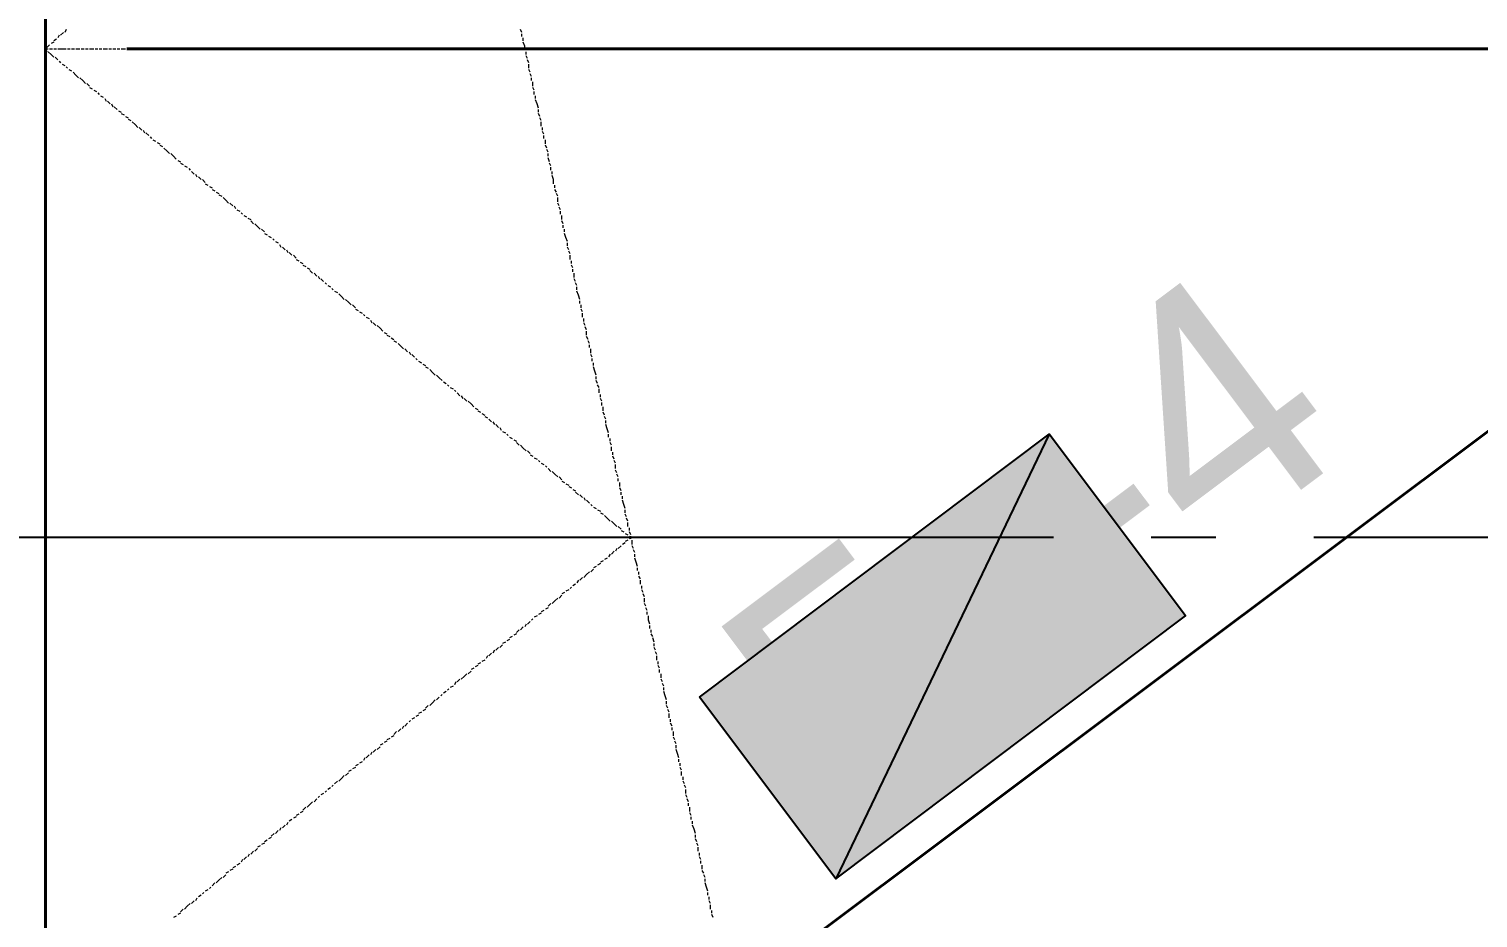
# Model space of a CAD drawing. Extents: x 8 to 21351, y 0 to 420.
# Drawn here: x 15902.33 to 15924.61, y 363.12 to 376.8 of the extents above; entities that cross this region are included whole.
import ezdxf

# ---------------------------------------------------------------- set-up
doc = ezdxf.new("R2010")
doc.units = 0
doc.styles.add('TEYPDFCAD_TEXT', font='arial.ttf')

msp = doc.modelspace()

# ---------------------------------------------------------------- hatches: boundary and pattern name
at = {"true_color": 0xffffff}
h = msp.add_hatch(color=0, dxfattribs=at)
h.paths.add_polyline_path([(15912.642, 366.522), (15918.019, 370.565), (15914.738, 363.728)])
h.paths.add_polyline_path([(15918.019, 370.565), (15914.738, 363.728), (15920.114, 367.771)])

# ---------------------------------------------------------------- linework, layer by layer
at = {"color": 7, "lineweight": 40}
for p, q in [((15902.588, 397.743), (15902.588, 310.219)), ((15931.332, 376.491), (15903.837, 376.491)), ((15931.586, 375.729), (15903.583, 354.732))]:
    msp.add_line(p, q, dxfattribs=at)
at = {"color": 7, "lineweight": 25}
for p, q in [((15902.588, 381.593), (15902.588, 361.59)), ((15918.082, 368.977), (15898.08, 368.977)), ((15920.58, 368.977), (15919.585, 368.977)), ((15937.111, 368.977), (15922.083, 368.977))]:
    msp.add_line(p, q, dxfattribs=at)
at = {"color": 7, "lineweight": 5}
for p, q in [((15902.588, 376.788), (15902.588, 376.851)), ((15902.588, 376.724), (15902.588, 376.767)), ((15902.588, 376.661), (15902.588, 376.703)), ((15902.8, 376.703), (15902.779, 376.661)), ((15902.863, 376.745), (15902.821, 376.703)), ((15902.906, 376.788), (15902.884, 376.745)), ((15909.912, 376.745), (15909.891, 376.788)), ((15909.912, 376.682), (15909.912, 376.724)), ((15902.588, 376.576), (15902.588, 376.64)), ((15902.588, 376.513), (15902.588, 376.555)), ((15902.609, 376.513), (15902.588, 376.491)), ((15902.588, 376.491), (15902.63, 376.491)), ((15902.588, 376.491), (15902.609, 376.449)), ((15902.588, 376.449), (15902.588, 376.491)), ((15902.652, 376.555), (15902.609, 376.513)), ((15902.63, 376.449), (15902.673, 376.407)), ((15902.652, 376.491), (15902.694, 376.491)), ((15902.715, 376.597), (15902.673, 376.576)), ((15902.757, 376.64), (15902.715, 376.618)), ((15902.715, 376.491), (15902.757, 376.491)), ((15902.779, 376.491), (15902.842, 376.491)), ((15902.842, 376.491), (15902.906, 376.491)), ((15902.927, 376.491), (15902.969, 376.491)), ((15902.99, 376.491), (15903.033, 376.491)), ((15903.054, 376.491), (15903.117, 376.491)), ((15903.138, 376.491), (15903.181, 376.491)), ((15903.202, 376.491), (15903.244, 376.491)), ((15903.265, 376.491), (15903.329, 376.491)), ((15903.35, 376.491), (15903.392, 376.491)), ((15903.414, 376.491), (15903.456, 376.491)), ((15903.477, 376.491), (15903.541, 376.491)), ((15903.562, 376.491), (15903.604, 376.491)), ((15903.625, 376.491), (15903.668, 376.491)), ((15903.689, 376.491), (15903.731, 376.491)), ((15903.752, 376.491), (15903.816, 376.491)), ((15903.837, 376.491), (15903.879, 376.491)), ((15903.9, 376.491), (15903.943, 376.491)), ((15903.964, 376.491), (15904.027, 376.491)), ((15904.049, 376.491), (15904.091, 376.491)), ((15904.112, 376.491), (15904.154, 376.491)), ((15904.176, 376.491), (15904.239, 376.491)), ((15904.26, 376.491), (15904.303, 376.491)), ((15904.324, 376.491), (15904.366, 376.491)), ((15904.387, 376.491), (15904.451, 376.491)), ((15904.472, 376.491), (15904.514, 376.491)), ((15904.535, 376.491), (15904.578, 376.491)), ((15904.599, 376.491), (15904.641, 376.491)), ((15904.662, 376.491), (15904.726, 376.491)), ((15904.747, 376.491), (15904.789, 376.491)), ((15904.811, 376.491), (15904.853, 376.491)), ((15904.874, 376.491), (15904.938, 376.491)), ((15904.959, 376.491), (15905.001, 376.491)), ((15905.022, 376.491), (15905.065, 376.491)), ((15905.086, 376.491), (15905.149, 376.491)), ((15905.17, 376.491), (15905.213, 376.491)), ((15905.234, 376.491), (15905.276, 376.491)), ((15905.297, 376.491), (15905.361, 376.491)), ((15905.361, 376.491), (15905.424, 376.491)), ((15905.446, 376.491), (15905.488, 376.491)), ((15905.509, 376.491), (15905.551, 376.491)), ((15905.573, 376.491), (15905.636, 376.491)), ((15905.657, 376.491), (15905.7, 376.491)), ((15905.721, 376.491), (15905.763, 376.491)), ((15905.784, 376.491), (15905.848, 376.491)), ((15905.869, 376.491), (15905.911, 376.491)), ((15905.932, 376.491), (15905.975, 376.491)), ((15905.996, 376.491), (15906.059, 376.491)), ((15906.081, 376.491), (15906.123, 376.491)), ((15906.144, 376.491), (15906.186, 376.491)), ((15906.208, 376.491), (15906.271, 376.491)), ((15906.271, 376.491), (15906.335, 376.491)), ((15906.356, 376.491), (15906.398, 376.491)), ((15906.419, 376.491), (15906.462, 376.491)), ((15906.483, 376.491), (15906.546, 376.491)), ((15906.567, 376.491), (15906.61, 376.491)), ((15906.631, 376.491), (15906.673, 376.491)), ((15906.694, 376.491), (15906.758, 376.491)), ((15906.779, 376.491), (15906.821, 376.491)), ((15906.843, 376.491), (15906.885, 376.491)), ((15906.906, 376.491), (15906.97, 376.491)), ((15906.991, 376.491), (15907.033, 376.491)), ((15907.054, 376.491), (15907.097, 376.491)), ((15907.118, 376.491), (15907.181, 376.491)), ((15907.181, 376.491), (15907.245, 376.491)), ((15907.266, 376.491), (15907.308, 376.491)), ((15907.329, 376.491), (15907.372, 376.491)), ((15907.393, 376.491), (15907.456, 376.491)), ((15907.478, 376.491), (15907.52, 376.491)), ((15907.541, 376.491), (15907.583, 376.491)), ((15907.605, 376.491), (15907.668, 376.491)), ((15907.689, 376.491), (15907.732, 376.491)), ((15907.753, 376.491), (15907.795, 376.491)), ((15907.816, 376.491), (15907.88, 376.491)), ((15907.901, 376.491), (15907.943, 376.491)), ((15907.964, 376.491), (15908.007, 376.491)), ((15908.028, 376.491), (15908.091, 376.491)), ((15908.091, 376.491), (15908.155, 376.491)), ((15908.176, 376.491), (15908.218, 376.491)), ((15908.24, 376.491), (15908.282, 376.491)), ((15908.303, 376.491), (15908.367, 376.491)), ((15908.388, 376.491), (15908.43, 376.491)), ((15908.451, 376.491), (15908.494, 376.491)), ((15908.515, 376.491), (15908.578, 376.491)), ((15908.599, 376.491), (15908.642, 376.491)), ((15908.663, 376.491), (15908.705, 376.491)), ((15908.726, 376.491), (15908.79, 376.491)), ((15908.811, 376.491), (15908.853, 376.491)), ((15908.875, 376.491), (15908.917, 376.491)), ((15908.938, 376.491), (15909.002, 376.491)), ((15909.002, 376.491), (15909.065, 376.491)), ((15909.086, 376.491), (15909.129, 376.491)), ((15909.15, 376.491), (15909.192, 376.491)), ((15909.213, 376.491), (15909.277, 376.491)), ((15909.298, 376.491), (15909.34, 376.491)), ((15909.361, 376.491), (15909.404, 376.491)), ((15909.425, 376.491), (15909.488, 376.491)), ((15909.51, 376.491), (15909.552, 376.491)), ((15909.573, 376.491), (15909.615, 376.491)), ((15909.637, 376.491), (15909.7, 376.491)), ((15909.721, 376.491), (15909.764, 376.491)), ((15909.785, 376.491), (15909.827, 376.491)), ((15909.848, 376.491), (15909.912, 376.491)), ((15909.912, 376.491), (15909.954, 376.491)), ((15909.933, 376.618), (15909.933, 376.661)), ((15909.954, 376.534), (15909.933, 376.597)), ((15909.954, 376.47), (15909.954, 376.534)), ((15909.975, 376.407), (15909.975, 376.449)), ((15902.588, 376.364), (15902.588, 376.428)), ((15902.588, 376.301), (15902.588, 376.343)), ((15902.588, 376.238), (15902.588, 376.28)), ((15902.673, 376.407), (15902.715, 376.364)), ((15902.736, 376.364), (15902.779, 376.322)), ((15902.8, 376.301), (15902.821, 376.28)), ((15902.842, 376.259), (15902.884, 376.238)), ((15909.996, 376.343), (15909.975, 376.386)), ((15910.018, 376.28), (15909.996, 376.322)), ((15910.018, 376.195), (15910.018, 376.259)), ((15902.588, 376.153), (15902.588, 376.216)), ((15902.588, 376.089), (15902.588, 376.132)), ((15902.588, 376.026), (15902.588, 376.068)), ((15902.588, 375.941), (15902.588, 376.005)), ((15902.906, 376.216), (15902.927, 376.195)), ((15902.948, 376.174), (15902.99, 376.153)), ((15903.011, 376.132), (15903.054, 376.089)), ((15903.054, 376.089), (15903.096, 376.047)), ((15903.117, 376.047), (15903.16, 376.005)), ((15903.16, 376.005), (15903.202, 375.962)), ((15910.039, 376.132), (15910.018, 376.174)), ((15910.06, 376.068), (15910.039, 376.11)), ((15910.06, 376.005), (15910.06, 376.047)), ((15902.588, 375.878), (15902.588, 375.941)), ((15902.588, 375.814), (15902.588, 375.856)), ((15902.588, 375.751), (15902.588, 375.793)), ((15903.223, 375.962), (15903.265, 375.92)), ((15903.265, 375.899), (15903.308, 375.878)), ((15903.329, 375.856), (15903.371, 375.835)), ((15903.392, 375.814), (15903.414, 375.793)), ((15910.081, 375.92), (15910.081, 375.983)), ((15910.102, 375.856), (15910.081, 375.899)), ((15910.102, 375.793), (15910.102, 375.835)), ((15902.588, 375.666), (15902.588, 375.729)), ((15902.588, 375.603), (15902.588, 375.645)), ((15902.588, 375.539), (15902.588, 375.581)), ((15903.435, 375.772), (15903.477, 375.751)), ((15903.498, 375.729), (15903.519, 375.687)), ((15903.541, 375.687), (15903.583, 375.645)), ((15903.604, 375.645), (15903.625, 375.603)), ((15903.646, 375.603), (15903.689, 375.56)), ((15910.123, 375.729), (15910.123, 375.772)), ((15910.145, 375.645), (15910.123, 375.708)), ((15910.166, 375.581), (15910.145, 375.645)), ((15910.166, 375.518), (15910.166, 375.56)), ((15902.588, 375.454), (15902.588, 375.518)), ((15902.588, 375.391), (15902.588, 375.433)), ((15902.588, 375.327), (15902.588, 375.37)), ((15903.71, 375.539), (15903.752, 375.518)), ((15903.752, 375.497), (15903.795, 375.476)), ((15903.816, 375.454), (15903.858, 375.433)), ((15903.858, 375.412), (15903.9, 375.391)), ((15903.922, 375.37), (15903.964, 375.327)), ((15910.187, 375.454), (15910.166, 375.497)), ((15910.208, 375.391), (15910.187, 375.433)), ((15910.208, 375.306), (15910.208, 375.37)), ((15902.588, 375.243), (15902.588, 375.306)), ((15902.588, 375.179), (15902.588, 375.221)), ((15902.588, 375.116), (15902.588, 375.158)), ((15903.964, 375.327), (15904.006, 375.285)), ((15904.027, 375.285), (15904.07, 375.243)), ((15904.091, 375.243), (15904.112, 375.2)), ((15904.133, 375.2), (15904.176, 375.158)), ((15904.197, 375.137), (15904.218, 375.116)), ((15910.229, 375.243), (15910.229, 375.285)), ((15910.25, 375.179), (15910.229, 375.221)), ((15910.25, 375.116), (15910.25, 375.158)), ((15902.588, 375.031), (15902.588, 375.094)), ((15902.588, 374.967), (15902.588, 375.031)), ((15902.588, 374.904), (15902.588, 374.946)), ((15904.239, 375.094), (15904.281, 375.073)), ((15904.303, 375.052), (15904.345, 375.031)), ((15904.345, 375.01), (15904.387, 374.989)), ((15904.408, 374.967), (15904.451, 374.925)), ((15904.451, 374.925), (15904.493, 374.883)), ((15910.272, 375.031), (15910.272, 375.094)), ((15910.293, 374.967), (15910.272, 375.01)), ((15910.314, 374.904), (15910.293, 374.946)), ((15902.588, 374.841), (15902.588, 374.883)), ((15902.588, 374.756), (15902.588, 374.819)), ((15902.588, 374.692), (15902.588, 374.735)), ((15902.588, 374.629), (15902.588, 374.671)), ((15904.514, 374.883), (15904.557, 374.841)), ((15904.557, 374.841), (15904.599, 374.798)), ((15904.62, 374.777), (15904.662, 374.756)), ((15904.662, 374.735), (15904.705, 374.714)), ((15904.726, 374.692), (15904.768, 374.671)), ((15910.314, 374.841), (15910.314, 374.883)), ((15910.335, 374.756), (15910.314, 374.819)), ((15910.356, 374.692), (15910.335, 374.735)), ((15910.356, 374.629), (15910.356, 374.671)), ((15902.588, 374.544), (15902.588, 374.608)), ((15902.588, 374.481), (15902.588, 374.523)), ((15902.588, 374.417), (15902.588, 374.459)), ((15904.789, 374.65), (15904.811, 374.629)), ((15904.832, 374.608), (15904.874, 374.565)), ((15904.895, 374.565), (15904.916, 374.523)), ((15904.938, 374.523), (15904.98, 374.481)), ((15905.001, 374.481), (15905.043, 374.438)), ((15910.377, 374.565), (15910.377, 374.608)), ((15910.399, 374.481), (15910.377, 374.544)), ((15910.399, 374.417), (15910.399, 374.481)), ((15902.588, 374.332), (15902.588, 374.396)), ((15902.588, 374.269), (15902.588, 374.311)), ((15902.588, 374.205), (15902.588, 374.248)), ((15905.043, 374.417), (15905.086, 374.396)), ((15905.107, 374.375), (15905.149, 374.354)), ((15905.149, 374.332), (15905.192, 374.311)), ((15905.213, 374.29), (15905.255, 374.269)), ((15905.255, 374.248), (15905.297, 374.227)), ((15910.42, 374.354), (15910.42, 374.396)), ((15910.441, 374.29), (15910.42, 374.332)), ((15910.462, 374.227), (15910.441, 374.269)), ((15902.588, 374.121), (15902.588, 374.184)), ((15902.588, 374.057), (15902.588, 374.121)), ((15902.588, 373.994), (15902.588, 374.036)), ((15905.319, 374.205), (15905.361, 374.163)), ((15905.361, 374.163), (15905.403, 374.121)), ((15905.424, 374.121), (15905.467, 374.078)), ((15905.488, 374.078), (15905.509, 374.036)), ((15905.53, 374.015), (15905.573, 373.994)), ((15910.462, 374.142), (15910.462, 374.205)), ((15910.483, 374.078), (15910.462, 374.121)), ((15910.504, 374.015), (15910.483, 374.057)), ((15902.588, 373.93), (15902.588, 373.973)), ((15902.588, 373.846), (15902.588, 373.909)), ((15902.588, 373.782), (15902.588, 373.824)), ((15905.594, 373.973), (15905.615, 373.952)), ((15905.636, 373.93), (15905.678, 373.909)), ((15905.7, 373.888), (15905.742, 373.867)), ((15905.742, 373.846), (15905.784, 373.803)), ((15905.805, 373.803), (15905.848, 373.761)), ((15910.504, 373.952), (15910.504, 373.994)), ((15910.526, 373.867), (15910.526, 373.93)), ((15910.547, 373.803), (15910.526, 373.846)), ((15910.547, 373.74), (15910.547, 373.782)), ((15902.588, 373.719), (15902.588, 373.761)), ((15902.588, 373.634), (15902.588, 373.697)), ((15902.588, 373.57), (15902.588, 373.613)), ((15905.848, 373.761), (15905.89, 373.719)), ((15905.911, 373.719), (15905.954, 373.676)), ((15905.954, 373.655), (15905.996, 373.634)), ((15906.017, 373.613), (15906.059, 373.592)), ((15906.081, 373.57), (15906.102, 373.549)), ((15910.568, 373.676), (15910.568, 373.719)), ((15910.589, 373.592), (15910.568, 373.655)), ((15910.61, 373.528), (15910.589, 373.592)), ((15902.588, 373.507), (15902.588, 373.549)), ((15902.588, 373.422), (15902.588, 373.486)), ((15902.588, 373.359), (15902.588, 373.401)), ((15902.588, 373.295), (15902.588, 373.338)), ((15906.123, 373.528), (15906.165, 373.507)), ((15906.186, 373.486), (15906.208, 373.443)), ((15906.229, 373.443), (15906.271, 373.401)), ((15906.292, 373.401), (15906.313, 373.359)), ((15906.335, 373.359), (15906.377, 373.317)), ((15910.61, 373.465), (15910.61, 373.507)), ((15910.631, 373.401), (15910.61, 373.443)), ((15910.653, 373.338), (15910.631, 373.38)), ((15902.588, 373.211), (15902.588, 373.274)), ((15902.588, 373.147), (15902.588, 373.211)), ((15902.588, 373.084), (15902.588, 373.126)), ((15906.398, 373.317), (15906.44, 373.274)), ((15906.44, 373.253), (15906.483, 373.232)), ((15906.504, 373.211), (15906.546, 373.19)), ((15906.546, 373.168), (15906.589, 373.147)), ((15906.61, 373.126), (15906.652, 373.105)), ((15910.653, 373.253), (15910.653, 373.317)), ((15910.674, 373.19), (15910.674, 373.232)), ((15910.695, 373.126), (15910.674, 373.168)), ((15910.695, 373.062), (15910.695, 373.105)), ((15902.588, 373.02), (15902.588, 373.062)), ((15902.588, 372.935), (15902.588, 372.999)), ((15902.588, 372.872), (15902.588, 372.914)), ((15906.652, 373.084), (15906.694, 373.041)), ((15906.716, 373.041), (15906.758, 372.999)), ((15906.779, 372.999), (15906.8, 372.957)), ((15906.821, 372.957), (15906.864, 372.914)), ((15906.885, 372.893), (15906.906, 372.872)), ((15910.716, 372.978), (15910.716, 373.041)), ((15910.737, 372.914), (15910.716, 372.957)), ((15910.758, 372.851), (15910.737, 372.893)), ((15902.588, 372.808), (15902.588, 372.851)), ((15902.588, 372.724), (15902.588, 372.787)), ((15902.588, 372.66), (15902.588, 372.703)), ((15906.927, 372.851), (15906.97, 372.83)), ((15906.991, 372.808), (15907.012, 372.787)), ((15907.033, 372.766), (15907.075, 372.745)), ((15907.097, 372.724), (15907.139, 372.682)), ((15907.139, 372.682), (15907.181, 372.639)), ((15910.758, 372.787), (15910.758, 372.83)), ((15910.78, 372.703), (15910.758, 372.766)), ((15910.801, 372.639), (15910.78, 372.703)), ((15902.588, 372.597), (15902.588, 372.639)), ((15902.588, 372.512), (15902.588, 372.576)), ((15902.588, 372.449), (15902.588, 372.491)), ((15907.202, 372.639), (15907.245, 372.597)), ((15907.245, 372.597), (15907.287, 372.555)), ((15907.308, 372.555), (15907.351, 372.512)), ((15907.351, 372.491), (15907.393, 372.47)), ((15907.414, 372.449), (15907.456, 372.428)), ((15910.801, 372.576), (15910.801, 372.618)), ((15910.822, 372.512), (15910.822, 372.555)), ((15910.843, 372.449), (15910.822, 372.491)), ((15902.588, 372.385), (15902.588, 372.428)), ((15902.588, 372.3), (15902.588, 372.364)), ((15902.588, 372.237), (15902.588, 372.3)), ((15902.588, 372.173), (15902.588, 372.216)), ((15907.478, 372.406), (15907.499, 372.385)), ((15907.52, 372.364), (15907.562, 372.343)), ((15907.583, 372.322), (15907.605, 372.279)), ((15907.626, 372.279), (15907.668, 372.237)), ((15907.689, 372.237), (15907.732, 372.195)), ((15910.843, 372.364), (15910.843, 372.428)), ((15910.864, 372.3), (15910.864, 372.343)), ((15910.885, 372.237), (15910.864, 372.279)), ((15910.907, 372.173), (15910.885, 372.216)), ((15902.588, 372.11), (15902.588, 372.152)), ((15902.588, 372.025), (15902.588, 372.089)), ((15902.588, 371.962), (15902.588, 372.004)), ((15907.732, 372.195), (15907.774, 372.152)), ((15907.795, 372.131), (15907.837, 372.11)), ((15907.837, 372.089), (15907.88, 372.068)), ((15907.901, 372.046), (15907.943, 372.025)), ((15907.943, 372.004), (15907.986, 371.983)), ((15910.907, 372.089), (15910.907, 372.152)), ((15910.928, 372.025), (15910.907, 372.068)), ((15910.949, 371.962), (15910.928, 372.004)), ((15902.588, 371.898), (15902.588, 371.941)), ((15902.588, 371.814), (15902.588, 371.877)), ((15902.588, 371.75), (15902.588, 371.792)), ((15908.007, 371.962), (15908.049, 371.92)), ((15908.049, 371.92), (15908.091, 371.877)), ((15908.113, 371.877), (15908.155, 371.835)), ((15908.176, 371.835), (15908.197, 371.792)), ((15908.218, 371.792), (15908.261, 371.75)), ((15910.949, 371.898), (15910.949, 371.941)), ((15910.97, 371.814), (15910.97, 371.877)), ((15910.991, 371.75), (15910.97, 371.792)), ((15902.588, 371.687), (15902.588, 371.729)), ((15902.588, 371.602), (15902.588, 371.666)), ((15902.588, 371.538), (15902.588, 371.581)), ((15908.282, 371.729), (15908.303, 371.708)), ((15908.324, 371.687), (15908.367, 371.666)), ((15908.388, 371.644), (15908.43, 371.623)), ((15908.43, 371.602), (15908.472, 371.581)), ((15908.494, 371.56), (15908.536, 371.517)), ((15910.991, 371.687), (15910.991, 371.729)), ((15911.012, 371.623), (15911.012, 371.666)), ((15911.034, 371.538), (15911.012, 371.602)), ((15902.588, 371.475), (15902.588, 371.517)), ((15902.588, 371.39), (15902.588, 371.454)), ((15902.588, 371.327), (15902.588, 371.39)), ((15908.536, 371.517), (15908.578, 371.475)), ((15908.599, 371.475), (15908.642, 371.433)), ((15908.642, 371.433), (15908.684, 371.39)), ((15908.705, 371.369), (15908.748, 371.348)), ((15908.769, 371.327), (15908.79, 371.306)), ((15911.055, 371.475), (15911.034, 371.538)), ((15911.055, 371.411), (15911.055, 371.454)), ((15911.076, 371.348), (15911.055, 371.39)), ((15911.097, 371.284), (15911.076, 371.327)), ((15902.588, 371.263), (15902.588, 371.306)), ((15902.588, 371.2), (15902.588, 371.242)), ((15902.588, 371.115), (15902.588, 371.179)), ((15908.811, 371.284), (15908.853, 371.263)), ((15908.875, 371.242), (15908.896, 371.221)), ((15908.917, 371.2), (15908.959, 371.157)), ((15908.98, 371.157), (15909.002, 371.115)), ((15909.023, 371.115), (15909.065, 371.073)), ((15911.097, 371.2), (15911.097, 371.263)), ((15911.118, 371.136), (15911.118, 371.179)), ((15911.139, 371.073), (15911.118, 371.115)), ((15902.588, 371.052), (15902.588, 371.094)), ((15902.588, 370.988), (15902.588, 371.031)), ((15902.588, 370.904), (15902.588, 370.967)), ((15902.588, 370.84), (15902.588, 370.882)), ((15909.086, 371.073), (15909.129, 371.031)), ((15909.129, 371.031), (15909.171, 370.988)), ((15909.192, 370.967), (15909.234, 370.946)), ((15909.234, 370.925), (15909.277, 370.904)), ((15909.298, 370.882), (15909.34, 370.861)), ((15911.139, 371.009), (15911.139, 371.052)), ((15911.161, 370.925), (15911.161, 370.988)), ((15911.182, 370.861), (15911.161, 370.904)), ((15902.588, 370.776), (15902.588, 370.819)), ((15902.588, 370.692), (15902.588, 370.755)), ((15902.588, 370.628), (15902.588, 370.671)), ((15909.34, 370.84), (15909.383, 370.819)), ((15909.404, 370.798), (15909.446, 370.755)), ((15909.467, 370.755), (15909.488, 370.713)), ((15909.51, 370.713), (15909.552, 370.671)), ((15909.573, 370.671), (15909.594, 370.628)), ((15911.203, 370.798), (15911.182, 370.84)), ((15911.203, 370.734), (15911.203, 370.776)), ((15911.224, 370.649), (15911.203, 370.713)), ((15902.588, 370.565), (15902.588, 370.607)), ((15902.588, 370.48), (15902.588, 370.544)), ((15902.588, 370.417), (15902.588, 370.48)), ((15909.615, 370.607), (15909.658, 370.586)), ((15909.679, 370.565), (15909.7, 370.544)), ((15909.721, 370.522), (15909.764, 370.501)), ((15909.785, 370.48), (15909.827, 370.459)), ((15909.827, 370.438), (15909.869, 370.396)), ((15911.245, 370.586), (15911.224, 370.649)), ((15911.245, 370.522), (15911.245, 370.565)), ((15911.266, 370.459), (15911.266, 370.501)), ((15911.288, 370.396), (15911.266, 370.438)), ((15902.588, 370.353), (15902.588, 370.396)), ((15902.588, 370.29), (15902.588, 370.332)), ((15902.588, 370.205), (15902.588, 370.269)), ((15909.891, 370.396), (15909.933, 370.353)), ((15909.933, 370.353), (15909.975, 370.311)), ((15909.996, 370.311), (15910.039, 370.269)), ((15910.039, 370.247), (15910.081, 370.226)), ((15911.288, 370.311), (15911.288, 370.374)), ((15911.309, 370.247), (15911.309, 370.29)), ((15911.33, 370.184), (15911.309, 370.226)), ((15902.588, 370.142), (15902.588, 370.184)), ((15902.588, 370.078), (15902.588, 370.12)), ((15902.588, 369.993), (15902.588, 370.057)), ((15910.102, 370.205), (15910.145, 370.184)), ((15910.166, 370.163), (15910.187, 370.142)), ((15910.208, 370.12), (15910.25, 370.099)), ((15910.272, 370.078), (15910.293, 370.057)), ((15910.314, 370.036), (15910.356, 369.993)), ((15910.377, 369.993), (15910.42, 369.951)), ((15911.351, 370.12), (15911.33, 370.163)), ((15911.351, 370.036), (15911.351, 370.099)), ((15911.372, 369.972), (15911.351, 370.014)), ((15902.588, 369.93), (15902.588, 369.972)), ((15902.588, 369.866), (15902.588, 369.909)), ((15902.588, 369.782), (15902.588, 369.845)), ((15910.42, 369.951), (15910.462, 369.909)), ((15910.483, 369.909), (15910.526, 369.866)), ((15910.526, 369.845), (15910.568, 369.824)), ((15910.589, 369.803), (15910.631, 369.782)), ((15911.393, 369.909), (15911.372, 369.951)), ((15911.393, 369.845), (15911.393, 369.887)), ((15911.415, 369.76), (15911.415, 369.824)), ((15902.588, 369.718), (15902.588, 369.76)), ((15902.588, 369.655), (15902.588, 369.697)), ((15902.588, 369.57), (15902.588, 369.634)), ((15902.588, 369.507), (15902.588, 369.57)), ((15910.631, 369.76), (15910.674, 369.739)), ((15910.695, 369.718), (15910.737, 369.697)), ((15910.737, 369.676), (15910.78, 369.634)), ((15910.801, 369.634), (15910.843, 369.591)), ((15910.864, 369.591), (15910.885, 369.549)), ((15910.907, 369.549), (15910.949, 369.507)), ((15911.436, 369.697), (15911.415, 369.739)), ((15911.436, 369.634), (15911.436, 369.676)), ((15911.457, 369.57), (15911.457, 369.612)), ((15911.478, 369.485), (15911.457, 369.549)), ((15902.588, 369.443), (15902.588, 369.485)), ((15902.588, 369.38), (15902.588, 369.422)), ((15902.588, 369.295), (15902.588, 369.358)), ((15910.97, 369.485), (15910.991, 369.464)), ((15911.012, 369.443), (15911.055, 369.422)), ((15911.076, 369.401), (15911.118, 369.38)), ((15911.118, 369.358), (15911.161, 369.337)), ((15911.499, 369.422), (15911.478, 369.485)), ((15911.499, 369.358), (15911.499, 369.401)), ((15911.52, 369.295), (15911.499, 369.337)), ((15902.588, 369.231), (15902.588, 369.274)), ((15902.588, 369.168), (15902.588, 369.21)), ((15902.588, 369.083), (15902.588, 369.147)), ((15911.182, 369.316), (15911.224, 369.274)), ((15911.224, 369.274), (15911.266, 369.231)), ((15911.288, 369.231), (15911.33, 369.189)), ((15911.33, 369.189), (15911.372, 369.147)), ((15911.393, 369.147), (15911.436, 369.104)), ((15911.542, 369.231), (15911.52, 369.274)), ((15911.542, 369.147), (15911.542, 369.21)), ((15911.563, 369.083), (15911.563, 369.125)), ((15902.588, 369.02), (15902.588, 369.062)), ((15902.588, 368.956), (15902.588, 368.998)), ((15902.588, 368.871), (15902.588, 368.935)), ((15911.436, 369.083), (15911.478, 369.062)), ((15911.499, 368.893), (15911.457, 368.871)), ((15911.499, 369.041), (15911.542, 369.02)), ((15911.542, 368.935), (15911.499, 368.914)), ((15911.584, 369.02), (15911.563, 369.062)), ((15911.563, 368.998), (15911.584, 368.977)), ((15911.584, 368.977), (15911.563, 368.956)), ((15911.584, 368.956), (15911.584, 368.998)), ((15911.605, 368.871), (15911.605, 368.935)), ((15902.588, 368.808), (15902.588, 368.85)), ((15902.588, 368.745), (15902.588, 368.787)), ((15902.588, 368.66), (15902.588, 368.723)), ((15902.588, 368.596), (15902.588, 368.66)), ((15911.224, 368.66), (15911.182, 368.639)), ((15911.266, 368.723), (15911.245, 368.681)), ((15911.33, 368.766), (15911.288, 368.723)), ((15911.372, 368.808), (15911.351, 368.766)), ((15911.436, 368.85), (15911.393, 368.808)), ((15911.626, 368.808), (15911.605, 368.85)), ((15911.647, 368.745), (15911.626, 368.787)), ((15911.647, 368.681), (15911.647, 368.723)), ((15911.669, 368.596), (15911.647, 368.66)), ((15902.588, 368.533), (15902.588, 368.575)), ((15902.588, 368.469), (15902.588, 368.512)), ((15902.588, 368.385), (15902.588, 368.448)), ((15910.949, 368.448), (15910.907, 368.406)), ((15911.012, 368.49), (15910.97, 368.448)), ((15911.055, 368.533), (15911.012, 368.512)), ((15911.118, 368.575), (15911.076, 368.554)), ((15911.161, 368.617), (15911.118, 368.596)), ((15911.69, 368.533), (15911.669, 368.596)), ((15911.69, 368.469), (15911.69, 368.512)), ((15911.711, 368.406), (15911.711, 368.448)), ((15902.588, 368.321), (15902.588, 368.363)), ((15902.588, 368.258), (15902.588, 368.3)), ((15902.588, 368.173), (15902.588, 368.236)), ((15910.674, 368.215), (15910.653, 368.194)), ((15910.737, 368.258), (15910.695, 368.236)), ((15910.78, 368.321), (15910.758, 368.279)), ((15910.843, 368.363), (15910.801, 368.321)), ((15910.907, 368.406), (15910.864, 368.363)), ((15911.732, 368.342), (15911.711, 368.385)), ((15911.732, 368.258), (15911.732, 368.321)), ((15911.753, 368.194), (15911.753, 368.236)), ((15902.588, 368.11), (15902.588, 368.152)), ((15902.588, 368.046), (15902.588, 368.088)), ((15902.588, 367.961), (15902.588, 368.025)), ((15910.42, 368.004), (15910.377, 367.961)), ((15910.462, 368.046), (15910.42, 368.004)), ((15910.526, 368.088), (15910.483, 368.046)), ((15910.568, 368.131), (15910.526, 368.11)), ((15910.631, 368.173), (15910.589, 368.152)), ((15911.774, 368.131), (15911.753, 368.173)), ((15911.796, 368.067), (15911.774, 368.11)), ((15911.796, 367.983), (15911.796, 368.046)), ((15902.588, 367.898), (15902.588, 367.94)), ((15902.588, 367.834), (15902.588, 367.877)), ((15902.588, 367.75), (15902.588, 367.813)), ((15910.145, 367.771), (15910.102, 367.75)), ((15910.208, 367.813), (15910.166, 367.792)), ((15910.25, 367.855), (15910.208, 367.834)), ((15910.314, 367.898), (15910.272, 367.877)), ((15910.356, 367.961), (15910.314, 367.919)), ((15911.817, 367.919), (15911.796, 367.961)), ((15911.838, 367.855), (15911.817, 367.898)), ((15911.838, 367.792), (15911.838, 367.834)), ((15911.859, 367.707), (15911.859, 367.771)), ((15902.588, 367.686), (15902.588, 367.75)), ((15902.588, 367.623), (15902.588, 367.665)), ((15902.588, 367.559), (15902.588, 367.601)), ((15902.588, 367.474), (15902.588, 367.538)), ((15909.869, 367.559), (15909.827, 367.517)), ((15909.933, 367.601), (15909.891, 367.559)), ((15909.975, 367.644), (15909.954, 367.601)), ((15910.039, 367.686), (15909.996, 367.644)), ((15910.081, 367.728), (15910.06, 367.707)), ((15911.88, 367.644), (15911.859, 367.707)), ((15911.88, 367.58), (15911.88, 367.623)), ((15911.901, 367.517), (15911.901, 367.559)), ((15902.588, 367.411), (15902.588, 367.453)), ((15902.588, 367.348), (15902.588, 367.39)), ((15902.588, 367.263), (15902.588, 367.326)), ((15909.615, 367.326), (15909.573, 367.284)), ((15909.658, 367.369), (15909.615, 367.348)), ((15909.721, 367.411), (15909.679, 367.39)), ((15909.764, 367.453), (15909.721, 367.432)), ((15909.827, 367.496), (15909.785, 367.474)), ((15911.923, 367.453), (15911.901, 367.496)), ((15911.944, 367.369), (15911.923, 367.432)), ((15911.944, 367.305), (15911.944, 367.348)), ((15902.588, 367.199), (15902.588, 367.242)), ((15902.588, 367.136), (15902.588, 367.178)), ((15902.588, 367.051), (15902.588, 367.115)), ((15909.34, 367.093), (15909.298, 367.072)), ((15909.383, 367.157), (15909.361, 367.115)), ((15909.446, 367.199), (15909.404, 367.157)), ((15909.488, 367.242), (15909.467, 367.199)), ((15909.552, 367.284), (15909.51, 367.242)), ((15911.965, 367.242), (15911.944, 367.284)), ((15911.986, 367.178), (15911.965, 367.221)), ((15911.986, 367.093), (15911.986, 367.157)), ((15902.588, 366.988), (15902.588, 367.03)), ((15902.588, 366.924), (15902.588, 366.966)), ((15902.588, 366.839), (15902.588, 366.903)), ((15909.065, 366.882), (15909.023, 366.839)), ((15909.129, 366.924), (15909.086, 366.882)), ((15909.171, 366.966), (15909.129, 366.945)), ((15909.234, 367.009), (15909.192, 366.988)), ((15909.277, 367.051), (15909.234, 367.03)), ((15912.007, 367.03), (15912.007, 367.072)), ((15912.028, 366.966), (15912.007, 367.009)), ((15912.028, 366.903), (15912.028, 366.945)), ((15912.05, 366.818), (15912.05, 366.882)), ((15902.588, 366.776), (15902.588, 366.839)), ((15902.588, 366.712), (15902.588, 366.755)), ((15902.588, 366.649), (15902.588, 366.691)), ((15908.79, 366.649), (15908.769, 366.628)), ((15908.853, 366.691), (15908.811, 366.67)), ((15908.896, 366.755), (15908.875, 366.712)), ((15908.959, 366.797), (15908.917, 366.755)), ((15909.023, 366.839), (15908.98, 366.797)), ((15912.071, 366.755), (15912.05, 366.797)), ((15912.092, 366.691), (15912.071, 366.734)), ((15912.092, 366.628), (15912.092, 366.67)), ((15902.588, 366.564), (15902.588, 366.628)), ((15902.588, 366.501), (15902.588, 366.543)), ((15902.588, 366.437), (15902.588, 366.48)), ((15908.536, 366.437), (15908.494, 366.395)), ((15908.578, 366.48), (15908.536, 366.437)), ((15908.642, 366.522), (15908.599, 366.48)), ((15908.684, 366.564), (15908.663, 366.543)), ((15908.748, 366.607), (15908.705, 366.585)), ((15912.113, 366.543), (15912.092, 366.607)), ((15912.134, 366.48), (15912.113, 366.543)), ((15912.134, 366.416), (15912.134, 366.459)), ((15902.588, 366.353), (15902.588, 366.416)), ((15902.588, 366.289), (15902.588, 366.332)), ((15902.588, 366.226), (15902.588, 366.268)), ((15902.588, 366.141), (15902.588, 366.204)), ((15908.261, 366.204), (15908.218, 366.183)), ((15908.324, 366.247), (15908.282, 366.226)), ((15908.367, 366.289), (15908.324, 366.268)), ((15908.43, 366.332), (15908.388, 366.31)), ((15908.472, 366.395), (15908.43, 366.353)), ((15912.155, 366.353), (15912.134, 366.395)), ((15912.177, 366.289), (15912.155, 366.332)), ((15912.177, 366.204), (15912.177, 366.268)), ((15902.588, 366.077), (15902.588, 366.12)), ((15902.588, 366.014), (15902.588, 366.056)), ((15902.588, 365.929), (15902.588, 365.993)), ((15907.986, 365.993), (15907.943, 365.95)), ((15908.049, 366.035), (15908.007, 365.993)), ((15908.091, 366.077), (15908.07, 366.035)), ((15908.155, 366.12), (15908.113, 366.077)), ((15908.197, 366.162), (15908.176, 366.141)), ((15912.198, 366.141), (15912.198, 366.183)), ((15912.219, 366.077), (15912.198, 366.12)), ((15912.219, 366.014), (15912.219, 366.056)), ((15912.24, 365.929), (15912.24, 365.993)), ((15902.588, 365.866), (15902.588, 365.929)), ((15902.588, 365.802), (15902.588, 365.845)), ((15902.588, 365.739), (15902.588, 365.781)), ((15907.732, 365.76), (15907.689, 365.718)), ((15907.774, 365.802), (15907.732, 365.781)), ((15907.837, 365.845), (15907.795, 365.824)), ((15907.88, 365.887), (15907.837, 365.866)), ((15907.943, 365.929), (15907.901, 365.908)), ((15912.261, 365.866), (15912.24, 365.908)), ((15912.282, 365.802), (15912.261, 365.845)), ((15912.282, 365.739), (15912.282, 365.781)), ((15902.588, 365.654), (15902.588, 365.718)), ((15902.588, 365.591), (15902.588, 365.633)), ((15902.588, 365.527), (15902.588, 365.569)), ((15907.499, 365.591), (15907.478, 365.548)), ((15907.562, 365.633), (15907.52, 365.591)), ((15907.605, 365.675), (15907.583, 365.633)), ((15907.668, 365.718), (15907.626, 365.675)), ((15912.304, 365.654), (15912.282, 365.718)), ((15912.325, 365.591), (15912.304, 365.654)), ((15912.325, 365.527), (15912.325, 365.569)), ((15902.588, 365.442), (15902.588, 365.506)), ((15902.588, 365.379), (15902.588, 365.421)), ((15902.588, 365.315), (15902.588, 365.358)), ((15907.181, 365.315), (15907.139, 365.273)), ((15907.245, 365.358), (15907.202, 365.315)), ((15907.287, 365.4), (15907.245, 365.379)), ((15907.351, 365.442), (15907.308, 365.421)), ((15907.393, 365.485), (15907.351, 365.464)), ((15907.456, 365.527), (15907.414, 365.506)), ((15912.346, 365.464), (15912.346, 365.506)), ((15912.367, 365.4), (15912.346, 365.442)), ((15912.367, 365.315), (15912.367, 365.379)), ((15902.588, 365.231), (15902.588, 365.294)), ((15902.588, 365.167), (15902.588, 365.21)), ((15902.588, 365.104), (15902.588, 365.146)), ((15906.97, 365.125), (15906.927, 365.104)), ((15907.012, 365.167), (15906.991, 365.146)), ((15907.075, 365.231), (15907.033, 365.188)), ((15907.139, 365.273), (15907.097, 365.231)), ((15912.388, 365.252), (15912.388, 365.294)), ((15912.409, 365.188), (15912.388, 365.231)), ((15912.431, 365.125), (15912.409, 365.167)), ((15912.431, 365.04), (15912.431, 365.104)), ((15902.588, 365.019), (15902.588, 365.083)), ((15902.588, 364.956), (15902.588, 365.019)), ((15902.588, 364.892), (15902.588, 364.935)), ((15902.588, 364.829), (15902.588, 364.871)), ((15906.652, 364.871), (15906.61, 364.829)), ((15906.694, 364.913), (15906.652, 364.871)), ((15906.758, 364.956), (15906.716, 364.913)), ((15906.8, 364.998), (15906.779, 364.977)), ((15906.864, 365.04), (15906.821, 365.019)), ((15906.906, 365.083), (15906.885, 365.062)), ((15912.452, 364.977), (15912.431, 365.019)), ((15912.473, 364.913), (15912.452, 364.956)), ((15912.473, 364.85), (15912.473, 364.892)), ((15902.588, 364.744), (15902.588, 364.807)), ((15902.588, 364.68), (15902.588, 364.723)), ((15902.588, 364.617), (15902.588, 364.659)), ((15906.44, 364.68), (15906.398, 364.659)), ((15906.483, 364.723), (15906.44, 364.702)), ((15906.546, 364.765), (15906.504, 364.744)), ((15906.589, 364.829), (15906.546, 364.786)), ((15912.494, 364.765), (15912.494, 364.829)), ((15912.515, 364.702), (15912.494, 364.744)), ((15912.515, 364.638), (15912.515, 364.68)), ((15902.588, 364.532), (15902.588, 364.596)), ((15902.588, 364.469), (15902.588, 364.511)), ((15902.588, 364.405), (15902.588, 364.448)), ((15906.102, 364.426), (15906.059, 364.384)), ((15906.165, 364.469), (15906.123, 364.426)), ((15906.208, 364.511), (15906.186, 364.469)), ((15906.271, 364.553), (15906.229, 364.511)), ((15906.313, 364.596), (15906.292, 364.553)), ((15906.377, 364.638), (15906.335, 364.617)), ((15912.536, 364.575), (15912.536, 364.617)), ((15912.558, 364.49), (15912.536, 364.553)), ((15912.579, 364.426), (15912.558, 364.49)), ((15902.588, 364.321), (15902.588, 364.384)), ((15902.588, 364.257), (15902.588, 364.299)), ((15902.588, 364.194), (15902.588, 364.236)), ((15905.89, 364.236), (15905.848, 364.215)), ((15905.954, 364.278), (15905.911, 364.257)), ((15905.996, 364.321), (15905.954, 364.299)), ((15906.059, 364.363), (15906.017, 364.342)), ((15912.579, 364.363), (15912.579, 364.405)), ((15912.6, 364.299), (15912.579, 364.342)), ((15912.621, 364.236), (15912.6, 364.278)), ((15912.621, 364.151), (15912.621, 364.215)), ((15902.588, 364.109), (15902.588, 364.173)), ((15902.588, 364.046), (15902.588, 364.109)), ((15902.588, 363.982), (15902.588, 364.024)), ((15905.615, 364.024), (15905.594, 363.982)), ((15905.678, 364.067), (15905.636, 364.024)), ((15905.721, 364.109), (15905.7, 364.067)), ((15905.784, 364.151), (15905.742, 364.109)), ((15905.848, 364.194), (15905.805, 364.151)), ((15912.642, 364.088), (15912.642, 364.13)), ((15912.663, 364.024), (15912.642, 364.067)), ((15912.663, 363.961), (15912.663, 364.003)), ((15902.588, 363.918), (15902.588, 363.961)), ((15902.588, 363.834), (15902.588, 363.897)), ((15902.588, 363.77), (15902.588, 363.813)), ((15902.588, 363.707), (15902.588, 363.749)), ((15905.297, 363.749), (15905.255, 363.707)), ((15905.361, 363.791), (15905.319, 363.749)), ((15905.403, 363.834), (15905.361, 363.813)), ((15905.467, 363.876), (15905.424, 363.855)), ((15905.509, 363.918), (15905.467, 363.897)), ((15905.573, 363.961), (15905.53, 363.94)), ((15912.685, 363.876), (15912.685, 363.94)), ((15912.706, 363.813), (15912.685, 363.855)), ((15912.727, 363.749), (15912.706, 363.791)), ((15902.588, 363.622), (15902.588, 363.686)), ((15902.588, 363.559), (15902.588, 363.601)), ((15902.588, 363.495), (15902.588, 363.538)), ((15905.086, 363.559), (15905.043, 363.538)), ((15905.128, 363.601), (15905.107, 363.58)), ((15905.192, 363.664), (15905.149, 363.622)), ((15905.255, 363.707), (15905.213, 363.664)), ((15912.727, 363.686), (15912.727, 363.728)), ((15912.748, 363.601), (15912.727, 363.664)), ((15912.769, 363.538), (15912.748, 363.601)), ((15902.588, 363.41), (15902.588, 363.474)), ((15902.588, 363.347), (15902.588, 363.389)), ((15902.588, 363.283), (15902.588, 363.326)), ((15904.768, 363.305), (15904.726, 363.262)), ((15904.811, 363.347), (15904.768, 363.305)), ((15904.874, 363.389), (15904.832, 363.347)), ((15904.916, 363.432), (15904.895, 363.389)), ((15904.98, 363.474), (15904.938, 363.453)), ((15905.022, 363.516), (15905.001, 363.495)), ((15912.769, 363.474), (15912.769, 363.516)), ((15912.79, 363.41), (15912.79, 363.453)), ((15912.812, 363.347), (15912.79, 363.389)), ((15912.812, 363.262), (15912.812, 363.326)), ((15902.588, 363.199), (15902.588, 363.262)), ((15902.588, 363.135), (15902.588, 363.199)), ((15904.599, 363.156), (15904.557, 363.135)), ((15904.662, 363.199), (15904.62, 363.178)), ((15904.705, 363.262), (15904.662, 363.22)), ((15912.833, 363.199), (15912.833, 363.241)), ((15912.854, 363.135), (15912.833, 363.178))]:
    msp.add_line(p, q, dxfattribs=at)
at = {"color": 0, "lineweight": 0, "true_color": 0xffffff}
msp.add_line((15914.738, 363.728), (15920.114, 367.771), dxfattribs=at)
at = {"color": 0, "true_color": 0xffffff}
for points in [[(15912.642, 366.522), (15918.019, 370.565), (15914.738, 363.728)], [(15918.019, 370.565), (15914.738, 363.728), (15920.114, 367.771)]]:
    msp.add_lwpolyline(points, close=True, dxfattribs=at)

# ---------------------------------------------------------------- texts
at = {"color": 7, "style": 'TEYPDFCAD_TEXT'}
msp.add_text('Гс-4', height=3.6618, rotation=36.8699, dxfattribs=at).set_placement((15914.844, 364.426))

doc.saveas('drawing.dxf')
